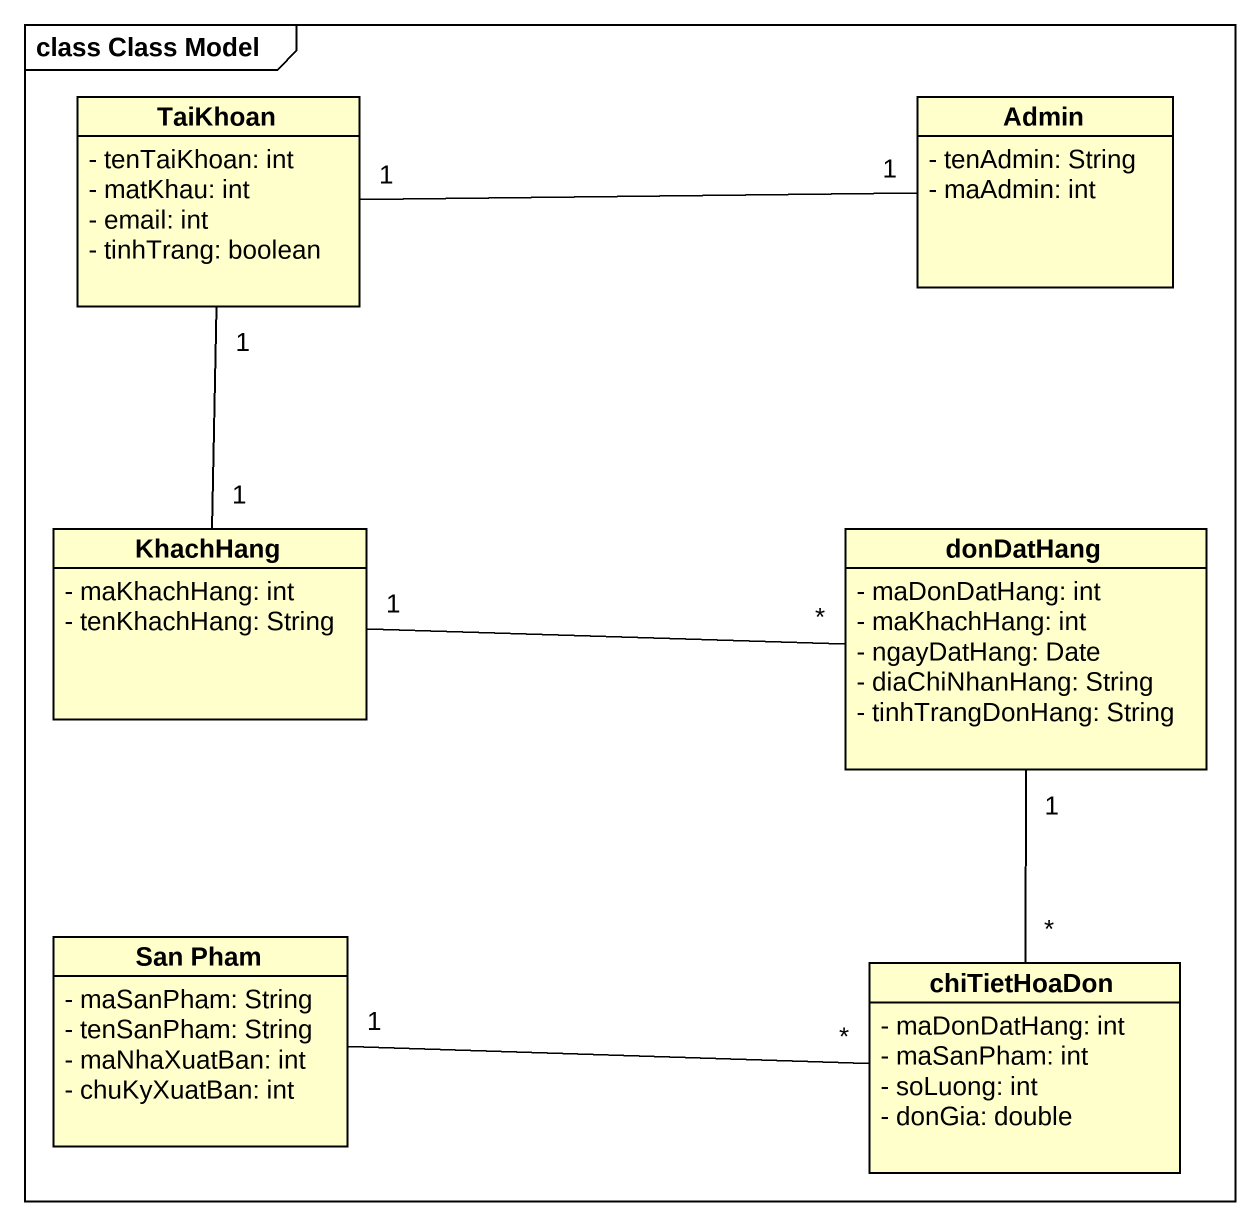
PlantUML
@startuml
mainframe class Class Model
hide circle
hide empty members
skinparam classAttributeIconSize 0
class TaiKhoan {
  - tenTaiKhoan: int
  - matKhau: int
  - email: int
  - tinhTrang: boolean
}
class Admin {
  - tenAdmin: String
  - maAdmin: int
}
class KhachHang {
  - maKhachHang: int
  - tenKhachHang: String
}
class donDatHang {
  - maDonDatHang: int
  - maKhachHang: int
  - ngayDatHang: Date
  - diaChiNhanHang: String
  - tinhTrangDonHang: String
}
class "San Pham" as San_Pham {
  - maSanPham: String
  - tenSanPham: String
  - maNhaXuatBan: int
  - chuKyXuatBan: int
}
class chiTietHoaDon {
  - maDonDatHang: int
  - maSanPham: int
  - soLuong: int
  - donGia: double
}
TaiKhoan "1" -- "1" KhachHang
Admin "1" -left- "1" TaiKhoan
KhachHang "1" -right- "*" donDatHang
donDatHang "1" -- "*" chiTietHoaDon
San_Pham "1" -right- "*" chiTietHoaDon
@enduml
